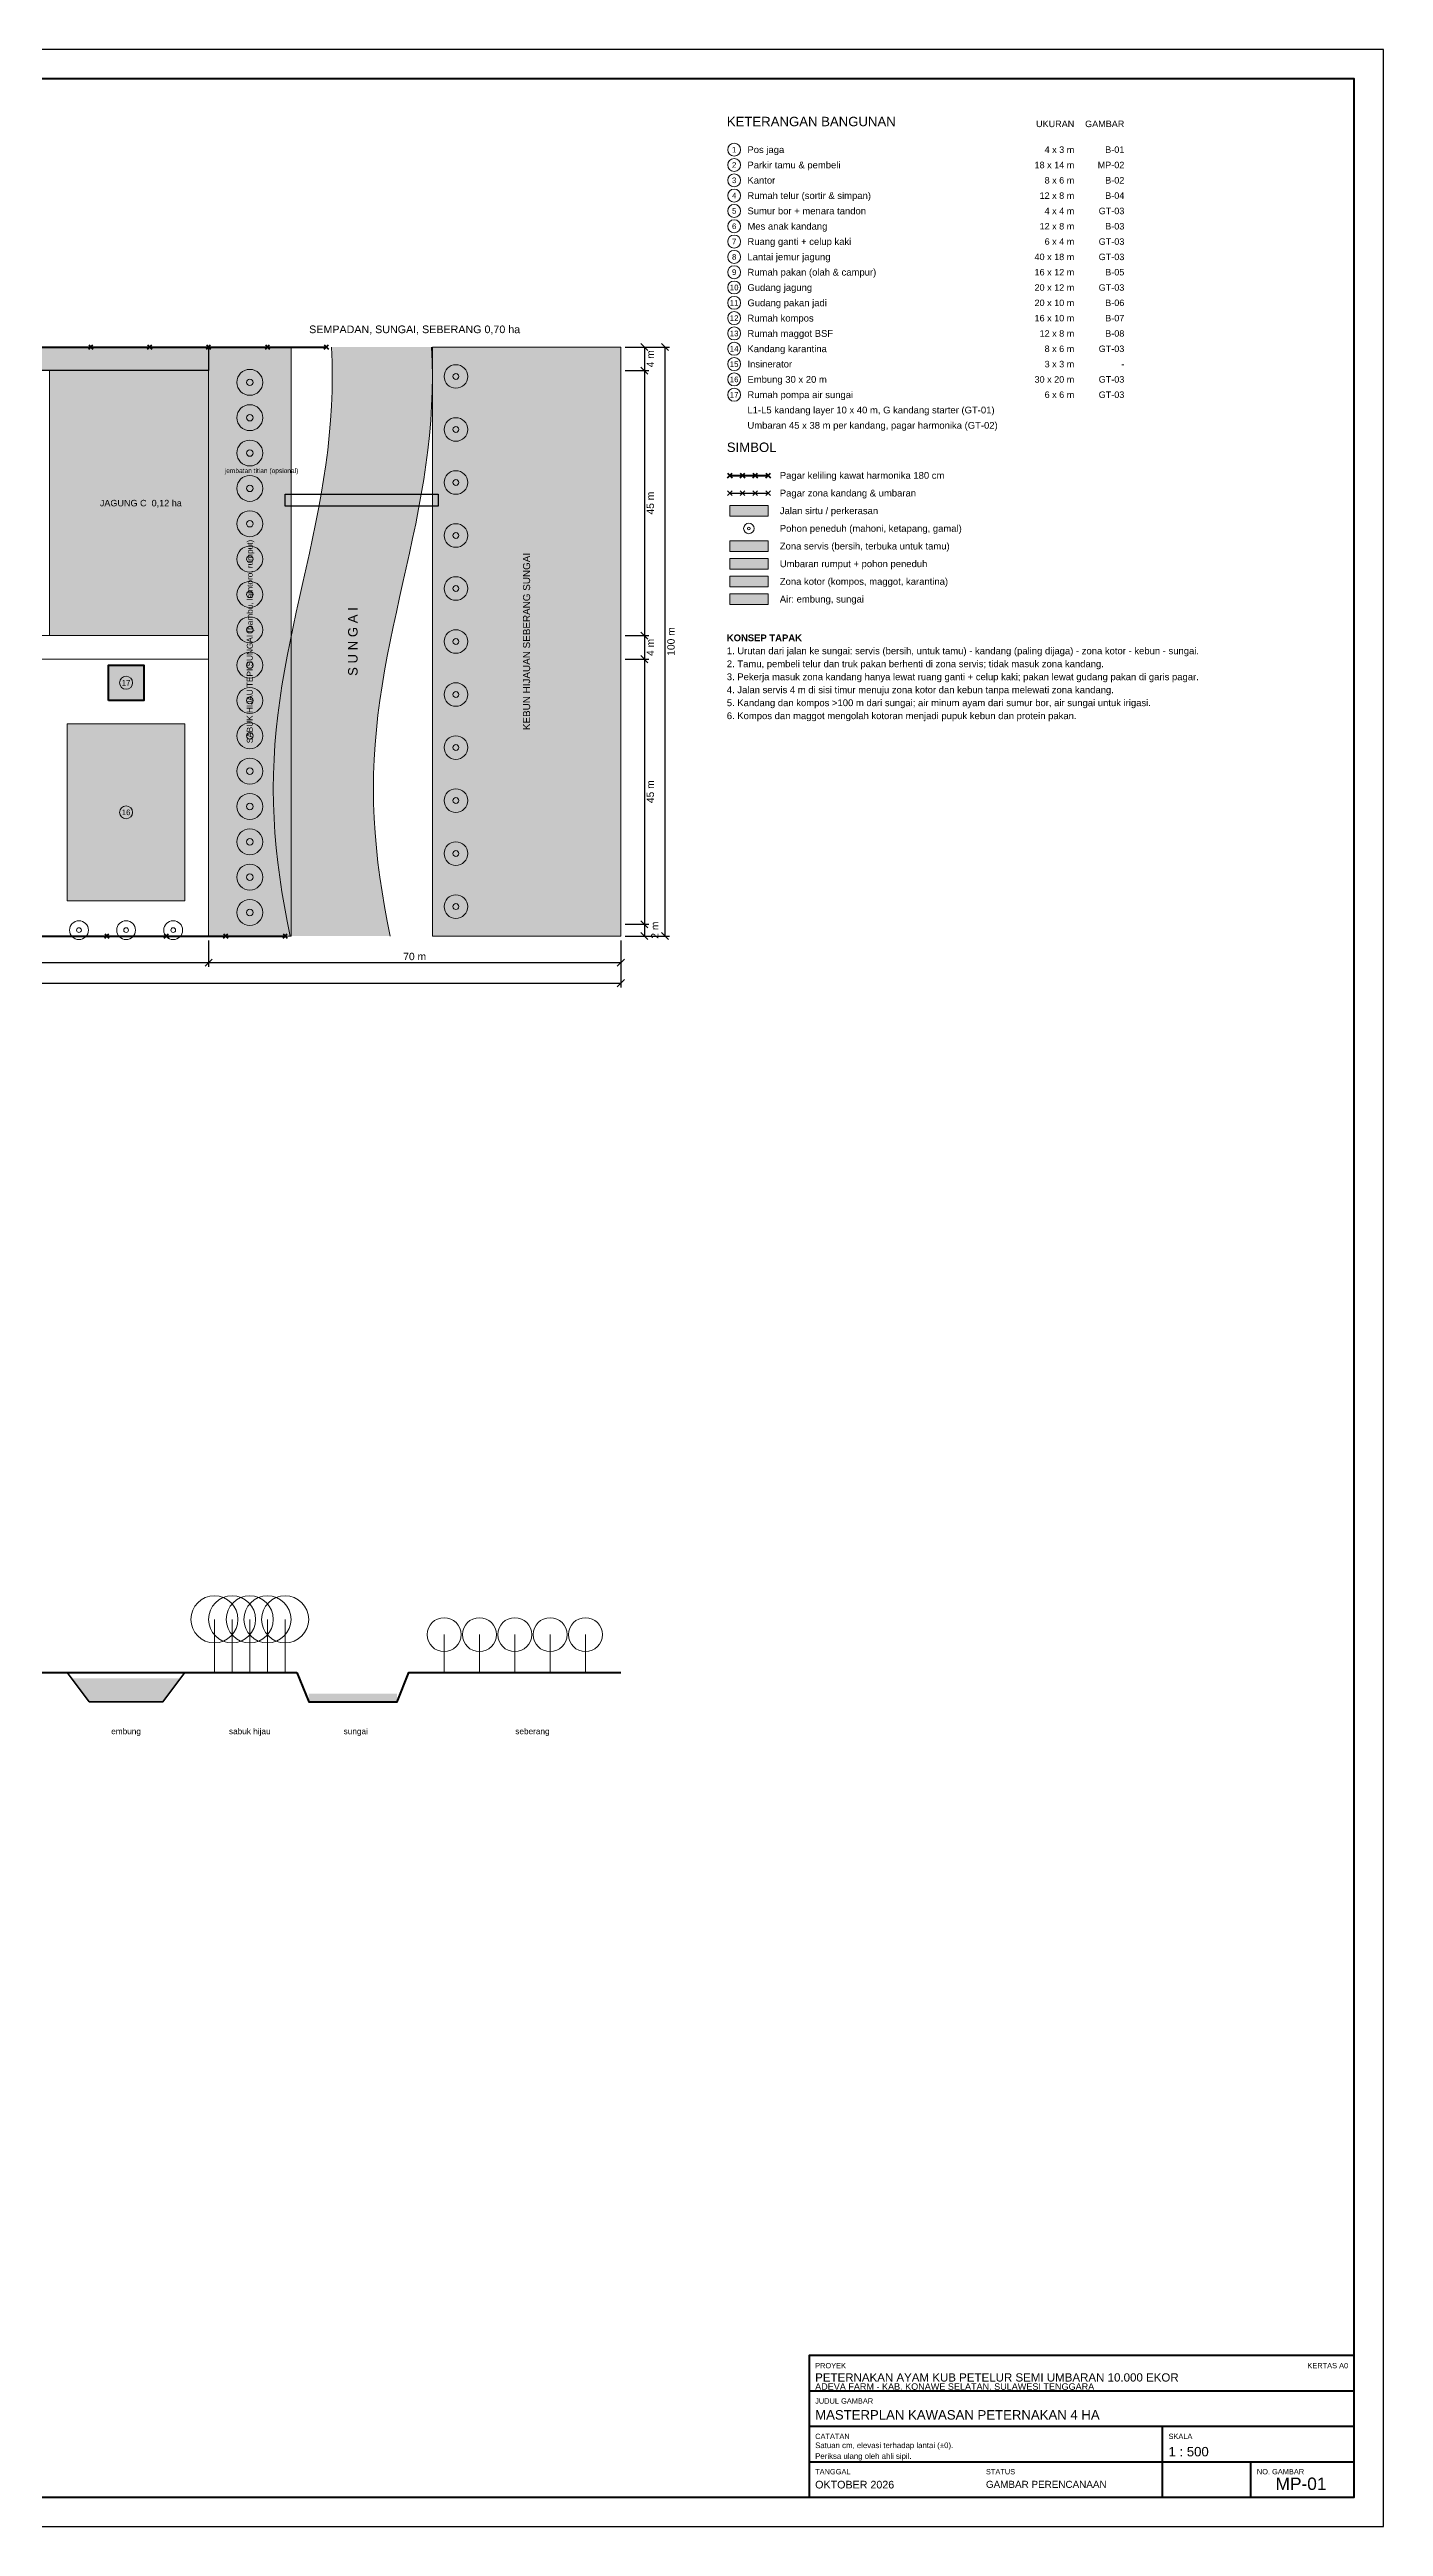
# Model space of a CAD drawing. Header units: centimetres. Extents: x 0 to 128320, y 0 to 42050.
# Drawn here: x 36800 to 59450, y 0 to 42050 of the extents above; entities that cross this region are included whole.
import ezdxf
from ezdxf.enums import TextEntityAlignment as Align

# ---------------------------------------------------------------- set-up
doc = ezdxf.new("R2010")
doc.units = ezdxf.units.CM
for name, color, linetype, lineweight in [('A-AIR', 5, 'CONTINUOUS', 18), ('A-DIM', 140, 'CONTINUOUS', 13), ('A-FRAME', 7, 'CONTINUOUS', 50), ('A-HATCH', 8, 'CONTINUOUS', 9), ('A-JALAN', 8, 'CONTINUOUS', 25), ('A-KAYU', 32, 'CONTINUOUS', 25), ('A-LANSKAP', 82, 'CONTINUOUS', 13), ('A-PAGAR', 94, 'CONTINUOUS', 25), ('A-STRUKTUR', 7, 'CONTINUOUS', 50), ('A-TANAH', 34, 'CONTINUOUS', 18), ('A-TEKS', 7, 'CONTINUOUS', 18)]:
    doc.layers.add(name, color=color, linetype=linetype, lineweight=lineweight)
doc.styles.add('ARIAL', font='arial.ttf')
doc.dimstyles.new('D500', dxfattribs={"dimtxt": 125, "dimasz": 100, "dimexe": 75, "dimexo": 75, "dimgap": 40, "dimtad": 1, "dimdec": 0, "dimtxsty": 'ARIAL', "dimtsz": 60, "dimcen": 2.5, "dimclrd": 140, "dimclre": 140, "dimclrt": 250, "dimazin": 3, "dimtfac": 1, "dimtmove": 0, "dimatfit": 3})

msp = doc.modelspace()

# ---------------------------------------------------------------- hatches: boundary and pattern name
at = {"layer": 'A-HATCH', "true_color": 0xd6d8d6}
h = msp.add_hatch(color=8, dxfattribs=at)
h.dxf.hatch_style = 1
h.paths.add_polyline_path([(6500, 36600), (6500, 37000), (39500, 37000), (39500, 36600)])
at = {"layer": 'A-HATCH', "true_color": 0xf6eaac}
h = msp.add_hatch(color=8, dxfattribs=at)
h.dxf.hatch_style = 1
h.paths.add_polyline_path([(36800, 32100), (36800, 36600), (39500, 36600), (39500, 32100)])
at = {"layer": 'A-HATCH', "true_color": 0xb0d4a6}
h = msp.add_hatch(color=8, dxfattribs=at)
h.dxf.hatch_style = 1
h.paths.add_polyline_path([(39500, 27000), (39500, 37000), (40900, 37000), (40900, 27000)])
at = {"layer": 'A-HATCH', "true_color": 0xa0c8ec}
h = msp.add_hatch(color=8, dxfattribs=at)
h.dxf.hatch_style = 1
h.paths.add_polyline_path([(40883.1, 27000), (40834, 27250), (40788.3, 27500), (40746.4, 27750), (40709.1, 28000), (40676.6, 28250), (40649.5, 28500), (40628.1, 28750), (40612.5, 29000), (40603.1, 29250), (40600, 29500), (40603.1, 29750), (40612.5, 30000), (40628.1, 30250), (40649.5, 30500), (40676.6, 30750), (40709.1, 31000), (40746.4, 31250), (40788.3, 31500), (40834, 31750), (40883.1, 32000), (40934.9, 32250), (40988.7, 32500), (41044, 32750), (41100, 33000), (41156, 33250), (41211.3, 33500), (41265.1, 33750), (41316.9, 34000), (41366, 34250), (41411.7, 34500), (41453.6, 34750), (41490.9, 35000), (41523.4, 35250), (41550.5, 35500), (41571.9, 35750), (41587.5, 36000), (41596.9, 36250), (41600, 36500), (41596.9, 36750), (41587.5, 37000), (43287.5, 37000), (43296.9, 36750), (43300, 36500), (43296.9, 36250), (43287.5, 36000), (43271.9, 35750), (43250.5, 35500), (43223.4, 35250), (43190.9, 35000), (43153.6, 34750), (43111.7, 34500), (43066, 34250), (43016.9, 34000), (42965.1, 33750), (42911.3, 33500), (42856, 33250), (42800, 33000), (42744, 32750), (42688.7, 32500), (42634.9, 32250), (42583.1, 32000), (42534, 31750), (42488.3, 31500), (42446.4, 31250), (42409.1, 31000), (42376.6, 30750), (42349.5, 30500), (42328.1, 30250), (42312.5, 30000), (42303.1, 29750), (42300, 29500), (42303.1, 29250), (42312.5, 29000), (42328.1, 28750), (42349.5, 28500), (42376.6, 28250), (42409.1, 28000), (42446.4, 27750), (42488.3, 27500), (42534, 27250), (42583.1, 27000)])
at = {"layer": 'A-HATCH', "true_color": 0xc8e2bc}
h = msp.add_hatch(color=8, dxfattribs=at)
h.dxf.hatch_style = 1
h.paths.add_polyline_path([(43300, 27000), (43300, 37000), (46500, 37000), (46500, 27000)])
at = {"layer": 'A-HATCH', "true_color": 0xd6d8d6}
h = msp.add_hatch(color=8, dxfattribs=at)
h.dxf.hatch_style = 1
h.paths.add_polyline_path([(48350, 34130), (49000, 34130), (49000, 34310), (48350, 34310)])
at = {"layer": 'A-HATCH', "true_color": 0xf2f0e8}
h = msp.add_hatch(color=8, dxfattribs=at)
h.dxf.hatch_style = 1
h.paths.add_polyline_path([(48350, 33530), (49000, 33530), (49000, 33710), (48350, 33710)])
at = {"layer": 'A-HATCH', "true_color": 0xdeeece}
h = msp.add_hatch(color=8, dxfattribs=at)
h.dxf.hatch_style = 1
h.paths.add_polyline_path([(48350, 33230), (49000, 33230), (49000, 33410), (48350, 33410)])
at = {"layer": 'A-HATCH', "true_color": 0xeee4d6}
h = msp.add_hatch(color=8, dxfattribs=at)
h.dxf.hatch_style = 1
h.paths.add_polyline_path([(48350, 32930), (49000, 32930), (49000, 33110), (48350, 33110)])
at = {"layer": 'A-HATCH', "true_color": 0xb0d0ec}
h = msp.add_hatch(color=8, dxfattribs=at)
h.dxf.hatch_style = 1
h.paths.add_polyline_path([(48350, 32630), (49000, 32630), (49000, 32810), (48350, 32810)])
at = {"layer": 'A-HATCH', "true_color": 0xecd6b4}
h = msp.add_hatch(color=8, dxfattribs=at)
h.dxf.hatch_style = 1
h.paths.add_polyline_path([(37800, 31000), (37800, 31600), (38400, 31600), (38400, 31000)])
at = {"layer": 'A-HATCH', "true_color": 0xb0d0ec}
h = msp.add_hatch(color=8, dxfattribs=at)
h.dxf.hatch_style = 1
h.paths.add_polyline_path([(37100, 27600), (37100, 30600), (39100, 30600), (39100, 27600)])
h = msp.add_hatch(color=8, dxfattribs=at)
h.dxf.hatch_style = 1
h.paths.add_polyline_path([(37175, 14400), (37475, 14000), (38725, 14000), (39025, 14400)])
h = msp.add_hatch(color=8, dxfattribs=at)
h.dxf.hatch_style = 1
h.paths.add_polyline_path([(41200, 14140), (42700, 14140), (42700, 14000), (41200, 14000)])

# ---------------------------------------------------------------- linework, layer by layer
at = {"layer": 'A-AIR'}
for points in [[(40883.1, 27000), (40834, 27250), (40788.3, 27500), (40746.4, 27750), (40709.1, 28000), (40676.6, 28250), (40649.5, 28500), (40628.1, 28750), (40612.5, 29000), (40603.1, 29250), (40600, 29500), (40603.1, 29750), (40612.5, 30000), (40628.1, 30250), (40649.5, 30500), (40676.6, 30750), (40709.1, 31000), (40746.4, 31250), (40788.3, 31500), (40834, 31750), (40883.1, 32000), (40934.9, 32250), (40988.7, 32500), (41044, 32750), (41100, 33000), (41156, 33250), (41211.3, 33500), (41265.1, 33750), (41316.9, 34000), (41366, 34250), (41411.7, 34500), (41453.6, 34750), (41490.9, 35000), (41523.4, 35250), (41550.5, 35500), (41571.9, 35750), (41587.5, 36000), (41596.9, 36250), (41600, 36500), (41596.9, 36750), (41587.5, 37000)], [(42583.1, 27000), (42534, 27250), (42488.3, 27500), (42446.4, 27750), (42409.1, 28000), (42376.6, 28250), (42349.5, 28500), (42328.1, 28750), (42312.5, 29000), (42303.1, 29250), (42300, 29500), (42303.1, 29750), (42312.5, 30000), (42328.1, 30250), (42349.5, 30500), (42376.6, 30750), (42409.1, 31000), (42446.4, 31250), (42488.3, 31500), (42534, 31750), (42583.1, 32000), (42634.9, 32250), (42688.7, 32500), (42744, 32750), (42800, 33000), (42856, 33250), (42911.3, 33500), (42965.1, 33750), (43016.9, 34000), (43066, 34250), (43111.7, 34500), (43153.6, 34750), (43190.9, 35000), (43223.4, 35250), (43250.5, 35500), (43271.9, 35750), (43287.5, 36000), (43296.9, 36250), (43300, 36500), (43296.9, 36750), (43287.5, 37000)]]:
    msp.add_lwpolyline(points, dxfattribs=at)
msp.add_lwpolyline([(37100, 27600), (37100, 30600), (39100, 30600), (39100, 27600)], close=True, dxfattribs=at)
at = {"layer": 'A-AIR', "lineweight": 35}
msp.add_lwpolyline([(37100, 14500), (37475, 14000), (38725, 14000), (39100, 14500)], dxfattribs=at)
at = {"layer": 'A-FRAME'}
for p, q in [((37465, 36965), (37535, 37035)), ((37465, 37035), (37535, 36965)), ((38465, 36965), (38535, 37035)), ((38465, 37035), (38535, 36965)), ((39465, 36965), (39535, 37035)), ((39465, 37035), (39535, 36965)), ((40465, 36965), (40535, 37035)), ((40465, 37035), (40535, 36965)), ((41465, 36965), (41535, 37035)), ((41465, 37035), (41535, 36965)), ((48310, 34780), (48390, 34860)), ((48310, 34860), (48390, 34780)), ((48350, 34820), (49000, 34820)), ((48526.7, 34780), (48606.7, 34860)), ((48526.7, 34860), (48606.7, 34780)), ((48743.3, 34780), (48823.3, 34860)), ((48743.3, 34860), (48823.3, 34780)), ((48960, 34780), (49040, 34860)), ((48960, 34860), (49040, 34780)), ((37738.5, 26965), (37808.5, 27035)), ((37738.5, 27035), (37808.5, 26965)), ((38747.4, 26965), (38817.4, 27035)), ((38747.4, 27035), (38817.4, 26965)), ((39756.2, 26965), (39826.2, 27035)), ((39756.2, 27035), (39826.2, 26965)), ((40765, 26965), (40835, 27035)), ((40765, 27035), (40835, 26965)), ((49700, 2300), (58950, 2300)), ((49700, 1700), (58950, 1700)), ((55700, 500), (55700, 1700)), ((49700, 1100), (58950, 1100)), ((57200, 500), (57200, 1100))]:
    msp.add_line(p, q, dxfattribs=at)
at = {"layer": 'A-FRAME', "lineweight": 25}
msp.add_lwpolyline([(0, 0), (59450, 0), (59450, 42050), (0, 42050)], close=True, dxfattribs=at)
at = {"layer": 'A-FRAME'}
for points in [[(500, 500), (58950, 500), (58950, 41550), (500, 41550)], [(49700, 500), (58950, 500), (58950, 2900), (49700, 2900)]]:
    msp.add_lwpolyline(points, close=True, dxfattribs=at)
for points in [[(6500, 37000), (41500, 37000)], [(6500, 31600), (6500, 27000), (40800, 27000)]]:
    msp.add_lwpolyline(points, dxfattribs=at)
at = {"layer": 'A-JALAN'}
msp.add_lwpolyline([(6500, 36600), (6500, 37000), (39500, 37000), (39500, 36600)], close=True, dxfattribs=at)
at = {"layer": 'A-KAYU'}
msp.add_lwpolyline([(40800, 34300), (40800, 34500), (43400, 34500), (43400, 34300)], close=True, dxfattribs=at)
at = {"layer": 'A-LANSKAP'}
for p, q in [((39600, 14500), (39600, 15400)), ((39900, 14500), (39900, 15400)), ((40200, 14500), (40200, 15400)), ((40500, 14500), (40500, 15400)), ((40800, 14500), (40800, 15400)), ((43500, 14500), (43500, 15140)), ((44100, 14500), (44100, 15140)), ((44700, 14500), (44700, 15140)), ((45300, 14500), (45300, 15140)), ((45900, 14500), (45900, 15140))]:
    msp.add_line(p, q, dxfattribs=at)
for points in [[(36800, 32100), (36800, 36600), (39500, 36600), (39500, 32100)], [(39500, 27000), (39500, 37000), (40900, 37000), (40900, 27000)], [(43300, 27000), (43300, 37000), (46500, 37000), (46500, 27000)], [(31000, 31700), (31000, 32100), (39500, 32100), (39500, 31700)]]:
    msp.add_lwpolyline(points, close=True, dxfattribs=at)
for centre, radius in [((40200, 36400), 220), ((43700, 36500), 200), ((40200, 36400), 55), ((43700, 36500), 50), ((40200, 35800), 220), ((40200, 35800), 55), ((43700, 35600), 200), ((40200, 35200), 220), ((43700, 35600), 50), ((40200, 35200), 55), ((40200, 34600), 220), ((40200, 34600), 55), ((43700, 34700), 200), ((43700, 34700), 50), ((40200, 34000), 220), ((40200, 34000), 55), ((43700, 33800), 200), ((43700, 33800), 50), ((48675, 33920), 90), ((48675, 33920), 22.5), ((40200, 33400), 220), ((40200, 33400), 55), ((40200, 32800), 220), ((40200, 32800), 55), ((43700, 32900), 200), ((43700, 32900), 50), ((40200, 32200), 220), ((40200, 32200), 55), ((43700, 32000), 200), ((43700, 32000), 50), ((40200, 31600), 220), ((40200, 31600), 55), ((40200, 31000), 220), ((43700, 31100), 200), ((43700, 31100), 50), ((40200, 31000), 55), ((40200, 30400), 220), ((40200, 30400), 55), ((43700, 30200), 200), ((40200, 29800), 220), ((43700, 30200), 50), ((40200, 29800), 55), ((43700, 29300), 200), ((40200, 29200), 220), ((40200, 29200), 55), ((43700, 29300), 50), ((40200, 28600), 220), ((40200, 28600), 55), ((43700, 28400), 200), ((40200, 28000), 220), ((43700, 28400), 50), ((40200, 28000), 55), ((40200, 27400), 220), ((40200, 27400), 55), ((43700, 27500), 200), ((43700, 27500), 50), ((37300, 27100), 160), ((37300, 27100), 40), ((38100, 27100), 160), ((38100, 27100), 40), ((38900, 27100), 160), ((38900, 27100), 40), ((39600, 15400), 400), ((39900, 15400), 400), ((40200, 15400), 400), ((40500, 15400), 400), ((40800, 15400), 400), ((43500, 15140), 288), ((44100, 15140), 288), ((44700, 15140), 288), ((45300, 15140), 288), ((45900, 15140), 288)]:
    msp.add_circle(centre, radius, dxfattribs=at)
at = {"layer": 'A-PAGAR'}
for p, q in [((48310, 34480), (48390, 34560)), ((48310, 34560), (48390, 34480)), ((48350, 34520), (49000, 34520)), ((48526.7, 34480), (48606.7, 34560)), ((48526.7, 34560), (48606.7, 34480)), ((48743.3, 34480), (48823.3, 34560)), ((48743.3, 34560), (48823.3, 34480)), ((48960, 34480), (49040, 34560)), ((48960, 34560), (49040, 34480))]:
    msp.add_line(p, q, dxfattribs=at)
at = {"layer": 'A-STRUKTUR'}
msp.add_lwpolyline([(37800, 31000), (37800, 31600), (38400, 31600), (38400, 31000)], close=True, dxfattribs=at)
at = {"layer": 'A-TANAH', "lineweight": 50}
msp.add_line((5300, 14500), (41000, 14500), dxfattribs=at)
msp.add_lwpolyline([(41000, 14500), (41200, 14000), (42700, 14000), (42900, 14500), (46500, 14500)], dxfattribs=at)
at = {"layer": 'A-TEKS'}
for points in [[(48350, 34130), (49000, 34130), (49000, 34310), (48350, 34310)], [(48350, 33530), (49000, 33530), (49000, 33710), (48350, 33710)], [(48350, 33230), (49000, 33230), (49000, 33410), (48350, 33410)], [(48350, 32930), (49000, 32930), (49000, 33110), (48350, 33110)], [(48350, 32630), (49000, 32630), (49000, 32810), (48350, 32810)]]:
    msp.add_lwpolyline(points, close=True, dxfattribs=at)
for centre in [(48425, 40350), (48425, 40090), (48425, 39830), (48425, 39570), (48425, 39310), (48425, 39050), (48425, 38790), (48425, 38530), (48425, 38270), (48425, 38010), (48425, 37750), (48425, 37490), (48425, 37230), (48425, 36970), (48425, 36710), (48425, 36450), (48425, 36190), (38100, 31300), (38100, 29100)]:
    msp.add_circle(centre, 110, dxfattribs=at)

# ---------------------------------------------------------------- texts
at = {"layer": 'A-TEKS', "style": 'ARIAL'}
for s, p in [('KETERANGAN BANGUNAN', (48300, 40700)), ('SIMBOL', (48300, 35170))]:
    msp.add_text(s, height=160, dxfattribs=at).set_placement(p, align=Align.BOTTOM_LEFT)
for s, p in [('UKURAN', (54200, 40700)), ('GAMBAR', (55050, 40700))]:
    msp.add_text(s, height=110, dxfattribs=at).set_placement(p, align=Align.BOTTOM_RIGHT)
for s, height, p in [('1', 95, (48425, 40350)), ('2', 95, (48425, 40090)), ('4', 95, (48425, 39570)), ('3', 95, (48425, 39830)), ('5', 95, (48425, 39310)), ('6', 95, (48425, 39050)), ('7', 95, (48425, 38790)), ('8', 95, (48425, 38530)), ('9', 95, (48425, 38270)), ('10', 95, (48425, 38010)), ('11', 95, (48425, 37750)), ('12', 95, (48425, 37490)), ('SEMPADAN, SUNGAI, SEBERANG 0,70 ha', 130, (43000, 37300)), ('13', 95, (48425, 37230)), ('14', 95, (48425, 36970)), ('15', 95, (48425, 36710)), ('16', 95, (48425, 36450)), ('17', 95, (48425, 36190)), ('jembatan titian (opsional)', 80, (40400, 34900)), ('JAGUNG C  0,12 ha', 110, (38350, 34350)), ('17', 95, (38100, 31300)), ('16', 95, (38100, 29100)), ('embung', 100, (38100, 13500)), ('sabuk hijau', 100, (40200, 13500)), ('sungai', 100, (42000, 13500)), ('seberang', 100, (45000, 13500)), ('MP-01', 210, (58050, 725))]:
    msp.add_text(s, height=height, dxfattribs=at).set_placement(p, align=Align.MIDDLE_CENTER)
for s, p in [('Pos jaga', (48650, 40350)), ('Parkir tamu & pembeli', (48650, 40090)), ('Kantor', (48650, 39830)), ('Rumah telur (sortir & simpan)', (48650, 39570)), ('Sumur bor + menara tandon', (48650, 39310)), ('Mes anak kandang', (48650, 39050)), ('Ruang ganti + celup kaki', (48650, 38790)), ('Lantai jemur jagung', (48650, 38530)), ('Rumah pakan (olah & campur)', (48650, 38270)), ('Gudang jagung', (48650, 38010)), ('Gudang pakan jadi', (48650, 37750)), ('Rumah kompos', (48650, 37490)), ('Rumah maggot BSF', (48650, 37230)), ('Kandang karantina', (48650, 36970)), ('Insinerator', (48650, 36710)), ('Embung 30 x 20 m', (48650, 36450)), ('Rumah pompa air sungai', (48650, 36190)), ('L1-L5 kandang layer 10 x 40 m, G kandang starter (GT-01)', (48650, 35930)), ('Umbaran 45 x 38 m per kandang, pagar harmonika (GT-02)', (48650, 35670)), ('Pagar keliling kawat harmonika 180 cm', (49200, 34820)), ('Pagar zona kandang & umbaran', (49200, 34520)), ('Jalan sirtu / perkerasan', (49200, 34220)), ('Zona servis (bersih, terbuka untuk tamu)', (49200, 33620)), ('Pohon peneduh (mahoni, ketapang, gamal)', (49200, 33920)), ('Umbaran rumput + pohon peneduh', (49200, 33320)), ('Zona kotor (kompos, maggot, karantina)', (49200, 33020)), ('Air: embung, sungai', (49200, 32720))]:
    msp.add_text(s, height=115, dxfattribs=at).set_placement(p, align=Align.MIDDLE_LEFT)
for s, p in [('4 x 3 m', (54200, 40350)), ('B-01', (55050, 40350)), ('18 x 14 m', (54200, 40090)), ('MP-02', (55050, 40090)), ('12 x 8 m', (54200, 39570)), ('8 x 6 m', (54200, 39830)), ('B-02', (55050, 39830)), ('B-04', (55050, 39570)), ('12 x 8 m', (54200, 39050)), ('4 x 4 m', (54200, 39310)), ('GT-03', (55050, 39310)), ('B-03', (55050, 39050)), ('6 x 4 m', (54200, 38790)), ('GT-03', (55050, 38790)), ('40 x 18 m', (54200, 38530)), ('16 x 12 m', (54200, 38270)), ('GT-03', (55050, 38530)), ('B-05', (55050, 38270)), ('20 x 12 m', (54200, 38010)), ('GT-03', (55050, 38010)), ('20 x 10 m', (54200, 37750)), ('16 x 10 m', (54200, 37490)), ('B-06', (55050, 37750)), ('B-07', (55050, 37490)), ('12 x 8 m', (54200, 37230)), ('8 x 6 m', (54200, 36970)), ('GT-03', (55050, 36970)), ('B-08', (55050, 37230)), ('3 x 3 m', (54200, 36710)), ('-', (55050, 36710)), ('30 x 20 m', (54200, 36450)), ('6 x 6 m', (54200, 36190)), ('GT-03', (55050, 36450)), ('GT-03', (55050, 36190))]:
    msp.add_text(s, height=110, dxfattribs=at).set_placement(p, align=Align.MIDDLE_RIGHT)
for s, height, p in [('SABUK HIJAU TEPI SUNGAI (bambu, lamtoro, rumput)', 100, (40200, 32000)), ('KEBUN HIJAUAN SEBERANG SUNGAI', 120, (44900, 32000)), ('S U N G A I', 160, (41950, 32000))]:
    msp.add_text(s, height=height, rotation=90, dxfattribs=at).set_placement(p, align=Align.MIDDLE_CENTER)
for s, height, p in [('PROYEK', 90, (49800, 2775)), ('PETERNAKAN AYAM KUB PETELUR SEMI UMBARAN 10.000 EKOR', 140, (49800, 2600)), ('ADEVA FARM - KAB. KONAWE SELATAN, SULAWESI TENGGARA', 110, (49800, 2430)), ('JUDUL GAMBAR', 90, (49800, 2175)), ('MASTERPLAN KAWASAN PETERNAKAN 4 HA', 160, (49800, 1975)), ('CATATAN', 90, (49800, 1575)), ('SKALA', 90, (55800, 1575)), ('1 : 500', 160, (55800, 1350)), ('TANGGAL', 90, (49800, 975)), ('STATUS', 90, (52700, 975)), ('NO. GAMBAR', 90, (57300, 975)), ('OKTOBER 2026', 130, (49800, 775)), ('GAMBAR PERENCANAAN', 120, (52700, 775))]:
    msp.add_text(s, height=height, dxfattribs=at).set_placement(p, align=Align.TOP_LEFT)
msp.add_text('KERTAS A0', height=90, dxfattribs=at).set_placement((58850, 2775), align=Align.TOP_RIGHT)
at = {"layer": 'A-TEKS', "insert": (48300, 32120), "char_height": 115, "width": 10000, "attachment_point": 1, "line_spacing_factor": 1.15, "style": 'ARIAL'}
msp.add_mtext('{\\fArial|b1;KONSEP TAPAK}\\P1. Urutan dari jalan ke sungai: servis (bersih, untuk tamu) - kandang (paling dijaga) - zona kotor - kebun - sungai.\\P2. Tamu, pembeli telur dan truk pakan berhenti di zona servis; tidak masuk zona kandang.\\P3. Pekerja masuk zona kandang hanya lewat ruang ganti + celup kaki; pakan lewat gudang pakan di garis pagar.\\P4. Jalan servis 4 m di sisi timur menuju zona kotor dan kebun tanpa melewati zona kandang.\\P5. Kandang dan kompos >100 m dari sungai; air minum ayam dari sumur bor, air sungai untuk irigasi.\\P6. Kompos dan maggot mengolah kotoran menjadi pupuk kebun dan protein pakan.', dxfattribs=at)
at = {"layer": 'A-TEKS', "insert": (49800, 1425), "char_height": 95, "attachment_point": 1, "line_spacing_factor": 1.15, "style": 'ARIAL'}
msp.add_mtext('Satuan cm, elevasi terhadap lantai (±0).\\PPeriksa ulang oleh ahli sipil.', dxfattribs=at)

# ---------------------------------------------------------------- dimensions: what is measured, and where the dimension line sits
at = {"layer": 'A-DIM'}
for base, p1, p2, text in [((46900, 37000), (46500, 37000), (46500, 36600), '4 m'), ((47250, 37000), (46500, 37000), (46500, 27000), '100 m'), ((46900, 36600), (46500, 36600), (46500, 32100), '45 m'), ((46900, 32100), (46500, 32100), (46500, 31700), '4 m'), ((46900, 31700), (46500, 31700), (46500, 27200), '45 m'), ((46900, 27200), (46500, 27200), (46500, 27000), '2 m')]:
    msp.add_linear_dim(base=base, p1=p1, p2=p2, angle=90, text=text, dimstyle='D500', dxfattribs=at).render()
for base, p1, p2, text in [((6500, 26200), (6500, 27000), (46500, 27000), '400 m'), ((31000, 26550), (31000, 27000), (39500, 27000), '85 m'), ((39500, 26550), (39500, 27000), (46500, 27000), '70 m')]:
    msp.add_linear_dim(base=base, p1=p1, p2=p2, text=text, dimstyle='D500', dxfattribs=at).render()

doc.saveas('drawing.dxf')
